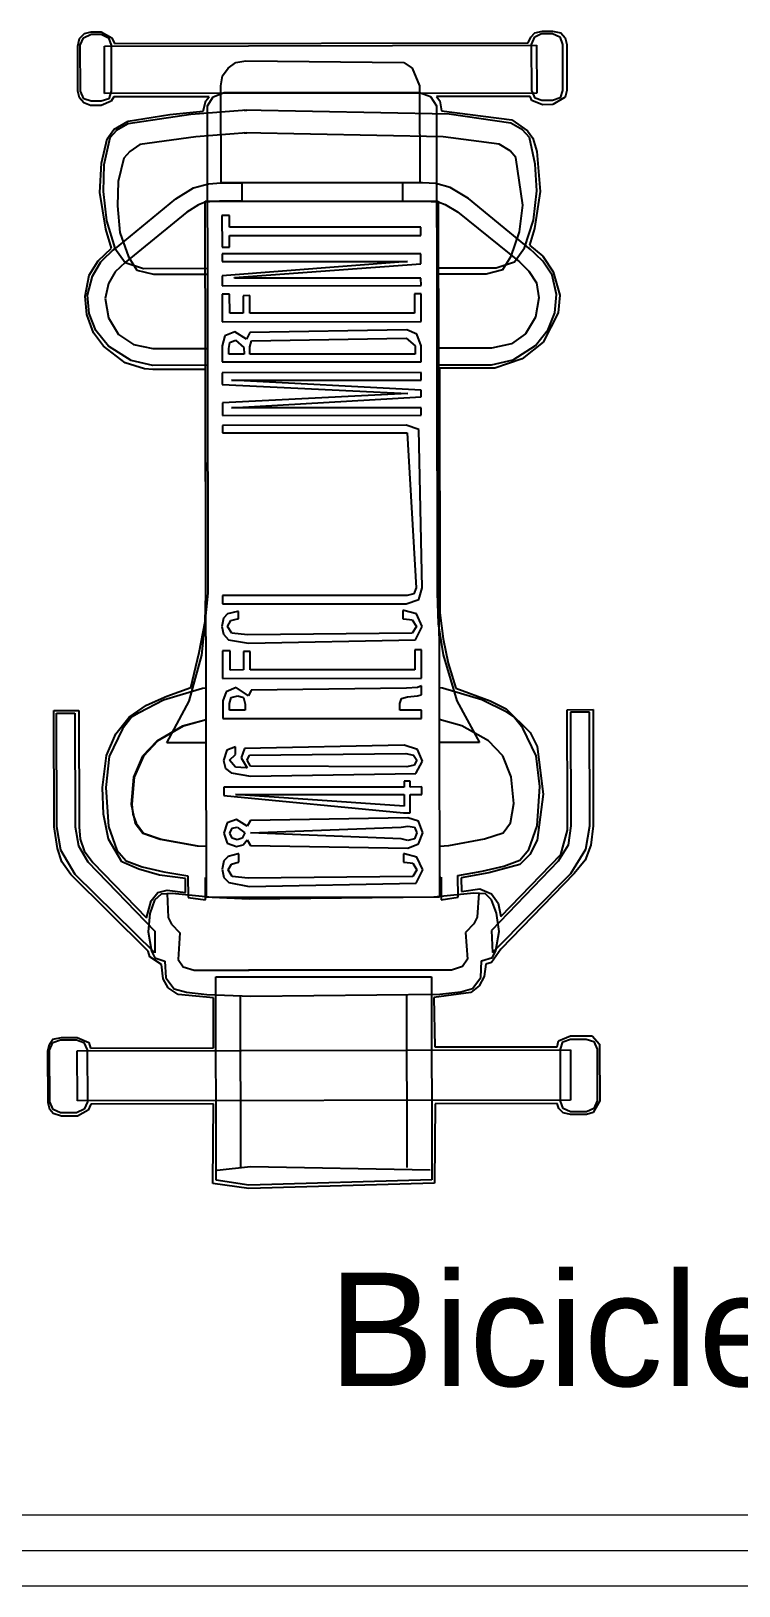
# Model space of a CAD drawing. Header units: millimetres. Extents: x 217.8 to 250.3, y 155.3 to 171.1.
# Drawn here: x 226.002 to 227, y 155.954 to 158.146 of the extents above; entities that cross this region are included whole.
import ezdxf

# ---------------------------------------------------------------- set-up
doc = ezdxf.new("R2010")
doc.units = ezdxf.units.MM
doc.layers.add('ARREDI_attrezzature', color=175, linetype='Continuous')
for name, color, linetype, lineweight in [('PROIEZIONI_finissime', 251, 'Continuous', 0), ('TESTO', 253, 'Continuous', 25), ('VETRATE', 171, 'Continuous', 9)]:
    doc.layers.add(name, color=color, linetype=linetype, lineweight=lineweight)
doc.styles.get("Standard").update_dxf_attribs({"font": 'ARIAL.TTF'})

msp = doc.modelspace()

# ---------------------------------------------------------------- linework, layer by layer
at = {"layer": 'ARREDI_attrezzature', "linetype": 'Continuous'}
for p, q in [((226.0772, 158.1421), (226.0866, 158.1445)), ((226.0866, 158.1445), (226.1007, 158.1446)), ((226.1007, 158.1446), (226.1161, 158.1363)), ((226.7123, 158.1431), (226.7229, 158.1455)), ((226.7229, 158.1455), (226.737, 158.1456)), ((226.737, 158.1456), (226.7488, 158.1432)), ((226.0678, 158.1244), (226.0701, 158.1351)), ((226.0679, 158.0608), (226.0678, 158.1244)), ((226.0701, 158.1351), (226.0772, 158.1421)), ((226.0713, 158.1256), (226.076, 158.1363)), ((226.0715, 158.0608), (226.0713, 158.1256)), ((226.076, 158.1363), (226.0866, 158.141)), ((226.0866, 158.141), (226.1008, 158.141)), ((226.1008, 158.141), (226.1114, 158.1363)), ((226.1055, 158.1245), (226.7147, 158.1255)), ((226.1057, 158.0574), (226.1055, 158.1245)), ((226.1114, 158.1363), (226.1149, 158.1257)), ((226.1149, 158.1257), (226.1151, 158.0609)), ((226.1161, 158.1363), (226.1196, 158.1281)), ((226.1196, 158.1281), (226.7029, 158.129)), ((226.7029, 158.129), (226.7064, 158.1372)), ((226.7064, 158.1372), (226.7123, 158.1431)), ((226.7076, 158.1266), (226.7123, 158.1373)), ((226.7077, 158.0618), (226.7076, 158.1266)), ((226.7123, 158.1373), (226.7217, 158.142)), ((226.7147, 158.1255), (226.7148, 158.0583)), ((226.7217, 158.142), (226.737, 158.142)), ((226.737, 158.142), (226.7476, 158.1373)), ((226.7476, 158.1373), (226.7512, 158.1267)), ((226.7488, 158.1432), (226.7547, 158.1362)), ((226.7512, 158.1267), (226.7513, 158.0619)), ((226.7547, 158.1362), (226.7571, 158.1268)), ((226.7571, 158.1268), (226.7572, 158.0619)), ((226.28, 158.0931), (226.2906, 158.1014)), ((226.2906, 158.1014), (226.3047, 158.1038)), ((226.3047, 158.1038), (226.5273, 158.1015)), ((226.5273, 158.1015), (226.5392, 158.0932)), ((226.2694, 158.0684), (226.2718, 158.0825)), ((226.2718, 158.0825), (226.28, 158.0931)), ((226.5392, 158.0932), (226.5498, 158.0685)), ((226.0703, 158.0514), (226.0679, 158.0608)), ((226.0762, 158.0502), (226.0715, 158.0608)), ((226.7148, 158.0583), (226.1057, 158.0574)), ((226.1151, 158.0609), (226.1116, 158.0503)), ((226.2589, 158.053), (226.2742, 158.0589)), ((226.2698, 157.9317), (226.2694, 158.0684)), ((226.2742, 158.0589), (226.3048, 158.059)), ((226.3048, 158.059), (226.5498, 158.0591)), ((226.5498, 158.0685), (226.5501, 157.9318)), ((226.5498, 158.0591), (226.5652, 158.0532)), ((226.7125, 158.0512), (226.7077, 158.0618)), ((226.7513, 158.0619), (226.7478, 158.0513)), ((226.7572, 158.0619), (226.7549, 158.0525)), ((226.0762, 158.0443), (226.0703, 158.0514)), ((226.0868, 158.0467), (226.0762, 158.0502)), ((226.0857, 158.0408), (226.0762, 158.0443)), ((226.101, 158.0409), (226.0857, 158.0408)), ((226.101, 158.0467), (226.0868, 158.0467)), ((226.1116, 158.0503), (226.101, 158.0467)), ((226.1151, 158.0468), (226.101, 158.0409)), ((226.1186, 158.0527), (226.1151, 158.0468)), ((226.253, 158.053), (226.1186, 158.0527)), ((226.2448, 158.0329), (226.2483, 158.0471)), ((226.2483, 158.0471), (226.253, 158.053)), ((226.2507, 158.04), (226.2589, 158.053)), ((226.2518, 157.3535), (226.2507, 158.04)), ((226.5652, 158.0532), (226.5735, 158.0403)), ((226.7054, 158.0536), (226.5734, 158.0533)), ((226.5734, 158.0533), (226.5781, 158.0474)), ((226.5735, 158.0403), (226.5746, 157.3537)), ((226.5781, 158.0474), (226.5805, 158.0332)), ((226.7078, 158.0477), (226.7054, 158.0536)), ((226.7231, 158.0418), (226.7078, 158.0477)), ((226.7219, 158.0477), (226.7125, 158.0512)), ((226.7372, 158.0477), (226.7219, 158.0477)), ((226.7373, 158.0419), (226.7231, 158.0418)), ((226.7478, 158.0513), (226.7372, 158.0477)), ((226.7549, 158.0525), (226.7373, 158.0419)), ((226.1187, 158.0067), (226.1388, 158.0186)), ((226.1388, 158.015), (226.1223, 158.0056)), ((226.2271, 158.0282), (226.1388, 158.015)), ((226.1388, 158.0186), (226.1977, 158.0281)), ((226.1977, 158.0281), (226.2448, 158.0329)), ((226.3061, 158.0343), (226.2271, 158.0282)), ((226.5912, 158.0286), (226.3025, 158.0343)), ((226.3025, 158.0343), (226.3061, 158.0343)), ((226.5805, 158.0332), (226.6796, 158.0205)), ((226.6784, 158.0158), (226.5912, 158.0286)), ((226.6949, 158.0064), (226.6784, 158.0158)), ((226.6796, 158.0205), (226.702, 158.0052)), ((226.1012, 157.9595), (226.1094, 157.9937)), ((226.1129, 157.9949), (226.1047, 157.9572)), ((226.1094, 157.9937), (226.1187, 158.0067)), ((226.1223, 158.0056), (226.1129, 157.9949)), ((226.2343, 157.9964), (226.1553, 157.9856)), ((226.3061, 158.0024), (226.2343, 157.9964)), ((226.583, 157.9967), (226.3026, 158.0024)), ((226.3026, 158.0024), (226.3061, 158.0024)), ((226.662, 157.9863), (226.583, 157.9967)), ((226.7044, 157.9958), (226.6949, 158.0064)), ((226.702, 158.0052), (226.7091, 157.9947)), ((226.7127, 157.9581), (226.7044, 157.9958)), ((226.7091, 157.9947), (226.715, 157.9758)), ((226.1412, 157.9761), (226.133, 157.9667)), ((226.1553, 157.9856), (226.1412, 157.9761)), ((226.6773, 157.9769), (226.662, 157.9863)), ((226.6856, 157.9675), (226.6773, 157.9769)), ((226.715, 157.9758), (226.7199, 157.9193)), ((226.0989, 157.9183), (226.1012, 157.9595)), ((226.1047, 157.9572), (226.1036, 157.9195)), ((226.133, 157.9667), (226.1248, 157.9337)), ((226.6952, 157.9003), (226.6856, 157.9675)), ((226.7151, 157.9204), (226.7127, 157.9581)), ((226.1248, 157.9337), (226.1237, 157.8995)), ((226.2309, 157.9245), (226.2521, 157.9304)), ((226.2521, 157.9304), (226.2698, 157.9317)), ((226.5501, 157.9318), (226.2698, 157.9317)), ((226.2698, 157.9317), (226.2992, 157.9317)), ((226.2992, 157.9317), (226.2993, 157.9058)), ((226.5537, 157.9318), (226.5254, 157.9318)), ((226.5254, 157.9318), (226.5254, 157.9058)), ((226.5725, 157.9307), (226.5537, 157.9318)), ((226.5926, 157.9249), (226.5725, 157.9307)), ((226.6185, 157.9096), (226.5926, 157.9249)), ((226.1073, 157.8665), (226.0989, 157.9183)), ((226.1036, 157.9195), (226.1084, 157.8782)), ((226.118, 157.837), (226.2062, 157.9091)), ((226.2062, 157.9091), (226.2309, 157.9245)), ((226.2474, 157.9045), (226.238, 157.9009)), ((226.2474, 157.9057), (226.5761, 157.906)), ((226.2492, 156.9245), (226.2474, 157.9057)), ((226.2675, 157.9057), (226.2474, 157.9045)), ((226.2993, 157.9058), (226.2675, 157.9057)), ((226.5254, 157.9058), (226.5561, 157.9059)), ((226.5561, 157.9059), (226.5761, 157.9048)), ((226.5761, 157.906), (226.5779, 156.9248)), ((226.5761, 157.9048), (226.5856, 157.9013)), ((226.7059, 157.8379), (226.6185, 157.9096)), ((226.7105, 157.8792), (226.7151, 157.9204)), ((226.7199, 157.9193), (226.7117, 157.8674)), ((226.1237, 157.8995), (226.1273, 157.8618)), ((226.2215, 157.8903), (226.1345, 157.8194)), ((226.238, 157.9009), (226.2215, 157.8903)), ((226.2817, 157.8857), (226.2711, 157.8857)), ((226.2711, 157.8857), (226.2712, 157.8409)), ((226.2817, 157.8692), (226.2817, 157.8857)), ((226.5856, 157.9013), (226.6033, 157.8907)), ((226.6033, 157.8907), (226.6906, 157.8202)), ((226.6905, 157.8626), (226.6952, 157.9003)), ((226.1156, 157.8394), (226.1073, 157.8665)), ((226.1084, 157.8782), (226.1203, 157.8394)), ((226.1273, 157.8618), (226.1392, 157.8276)), ((226.5515, 157.8694), (226.2817, 157.8692)), ((226.5515, 157.8576), (226.5515, 157.8694)), ((226.6788, 157.8284), (226.6905, 157.8626)), ((226.6977, 157.8402), (226.7105, 157.8792)), ((226.7117, 157.8674), (226.7047, 157.8438)), ((226.0968, 157.8217), (226.1156, 157.8394)), ((226.1003, 157.8205), (226.1203, 157.8394)), ((226.1203, 157.8394), (226.118, 157.837)), ((226.1203, 157.8394), (226.1345, 157.8194)), ((226.2712, 157.8409), (226.2818, 157.8409)), ((226.2817, 157.8574), (226.5515, 157.8576)), ((226.2818, 157.8409), (226.2817, 157.8574)), ((226.6836, 157.8202), (226.6977, 157.8402)), ((226.7236, 157.8215), (226.7036, 157.8403)), ((226.7036, 157.8403), (226.7059, 157.8379)), ((226.7047, 157.8438), (226.7236, 157.8285)), ((226.0839, 157.8016), (226.0968, 157.8217)), ((226.0886, 157.8004), (226.1003, 157.8205)), ((226.1345, 157.8194), (226.1204, 157.8064)), ((226.1345, 157.8194), (226.1605, 157.8112)), ((226.1392, 157.8276), (226.151, 157.8088)), ((226.5515, 157.8317), (226.2712, 157.8315)), ((226.2712, 157.8315), (226.2712, 157.8209)), ((226.2712, 157.8209), (226.5327, 157.821)), ((226.5327, 157.821), (226.2713, 157.8008)), ((226.2889, 157.7985), (226.5516, 157.8175)), ((226.5516, 157.8175), (226.5515, 157.8317)), ((226.6577, 157.8119), (226.6836, 157.8202)), ((226.6671, 157.8095), (226.6788, 157.8284)), ((226.6906, 157.8202), (226.7036, 157.8073)), ((226.7236, 157.8285), (226.7378, 157.8062)), ((226.7366, 157.8014), (226.7236, 157.8215)), ((226.0781, 157.7721), (226.0839, 157.8016)), ((226.0816, 157.7733), (226.0886, 157.8004)), ((226.1204, 157.8064), (226.111, 157.7899)), ((226.151, 157.8088), (226.1746, 157.803)), ((226.1605, 157.8112), (226.2512, 157.8114)), ((226.1746, 157.803), (226.2512, 157.8032)), ((226.2713, 157.8008), (226.2713, 157.7867)), ((226.2889, 157.7974), (226.2889, 157.7985)), ((226.5516, 157.7975), (226.2889, 157.7974)), ((226.5517, 157.7869), (226.5516, 157.7975)), ((226.574, 157.8117), (226.6577, 157.8119)), ((226.574, 157.8034), (226.6435, 157.8036)), ((226.6435, 157.8036), (226.6671, 157.8095)), ((226.7036, 157.8073), (226.7143, 157.7908)), ((226.7426, 157.7744), (226.7366, 157.8014)), ((226.7378, 157.8062), (226.7473, 157.7732)), ((226.0805, 157.7462), (226.0781, 157.7721)), ((226.084, 157.7474), (226.0816, 157.7733)), ((226.111, 157.7899), (226.1063, 157.7686)), ((226.2713, 157.7867), (226.5517, 157.7869)), ((226.2819, 157.7749), (226.2713, 157.7749)), ((226.2713, 157.7749), (226.2714, 157.736)), ((226.282, 157.7478), (226.2819, 157.7749)), ((226.3102, 157.7727), (226.3008, 157.7726)), ((226.3008, 157.7726), (226.3008, 157.7479)), ((226.3103, 157.7479), (226.3102, 157.7727)), ((226.5517, 157.7751), (226.5423, 157.7751)), ((226.5423, 157.7751), (226.5423, 157.748)), ((226.5518, 157.7362), (226.5517, 157.7751)), ((226.7143, 157.7908), (226.7179, 157.7696)), ((226.7403, 157.7484), (226.7426, 157.7744)), ((226.7473, 157.7732), (226.745, 157.7484)), ((226.1063, 157.7686), (226.1111, 157.7416)), ((226.7179, 157.7696), (226.7132, 157.7425)), ((226.09, 157.7203), (226.0805, 157.7462)), ((226.0935, 157.7238), (226.084, 157.7474)), ((226.1111, 157.7416), (226.1253, 157.718)), ((226.2714, 157.736), (226.5518, 157.7362)), ((226.3008, 157.7479), (226.282, 157.7478)), ((226.5423, 157.748), (226.3103, 157.7479)), ((226.7132, 157.7425), (226.6991, 157.7189)), ((226.745, 157.7484), (226.7239, 157.7071)), ((226.7309, 157.7248), (226.7403, 157.7484)), ((226.1041, 157.7015), (226.09, 157.7203)), ((226.1112, 157.7015), (226.0935, 157.7238)), ((226.1253, 157.718), (226.1466, 157.7039)), ((226.275, 157.716), (226.2715, 157.7019)), ((226.2891, 157.7219), (226.275, 157.716)), ((226.2809, 157.6983), (226.2821, 157.7066)), ((226.2821, 157.7066), (226.2903, 157.7102)), ((226.3056, 157.7114), (226.2891, 157.7219)), ((226.2903, 157.7102), (226.3021, 157.6996)), ((226.3103, 157.7208), (226.3056, 157.7114)), ((226.5318, 157.7244), (226.3103, 157.7208)), ((226.3104, 157.7008), (226.3127, 157.709)), ((226.3127, 157.709), (226.5306, 157.7126)), ((226.5306, 157.7126), (226.5436, 157.702)), ((226.5459, 157.7185), (226.5318, 157.7244)), ((226.5519, 157.702), (226.5459, 157.7185)), ((226.6991, 157.7189), (226.6791, 157.7047)), ((226.7239, 157.7071), (226.6945, 157.6835)), ((226.7133, 157.7024), (226.7309, 157.7248)), ((226.1348, 157.678), (226.1041, 157.7015)), ((226.1431, 157.6815), (226.1112, 157.7015)), ((226.1466, 157.7039), (226.1737, 157.6981)), ((226.1737, 157.6981), (226.2515, 157.6983)), ((226.2715, 157.7019), (226.2715, 157.6795)), ((226.2809, 157.6901), (226.2809, 157.6983)), ((226.3022, 157.6901), (226.2809, 157.6901)), ((226.3021, 157.6996), (226.3022, 157.6901)), ((226.3104, 157.6902), (226.3104, 157.7008)), ((226.5436, 157.6902), (226.3104, 157.6902)), ((226.5436, 157.702), (226.5436, 157.6902)), ((226.5519, 157.6796), (226.5519, 157.702)), ((226.6509, 157.6987), (226.5743, 157.6985)), ((226.6791, 157.7047), (226.6509, 157.6987)), ((226.6815, 157.6823), (226.7133, 157.7024)), ((226.162, 157.6698), (226.1348, 157.678)), ((226.1737, 157.6745), (226.1431, 157.6815)), ((226.1737, 157.6686), (226.162, 157.6698)), ((226.2515, 157.6747), (226.1737, 157.6745)), ((226.248, 157.6688), (226.1737, 157.6686)), ((226.2482, 157.3523), (226.248, 157.6688)), ((226.2715, 157.6795), (226.5519, 157.6796)), ((226.5519, 157.6643), (226.2716, 157.6641)), ((226.2716, 157.6641), (226.2716, 157.6476)), ((226.552, 157.6537), (226.5519, 157.6643)), ((226.5743, 157.675), (226.6509, 157.6752)), ((226.6556, 157.6705), (226.5779, 157.6703)), ((226.5779, 157.6703), (226.5782, 157.3255)), ((226.6509, 157.6752), (226.6815, 157.6823)), ((226.6945, 157.6835), (226.6556, 157.6705)), ((226.2716, 157.6476), (226.5332, 157.6348)), ((226.2846, 157.6536), (226.552, 157.6537)), ((226.552, 157.6396), (226.2846, 157.6536)), ((226.5332, 157.6348), (226.2717, 157.6217)), ((226.2717, 157.6217), (226.2717, 157.604)), ((226.2847, 157.6147), (226.552, 157.6301)), ((226.552, 157.6301), (226.552, 157.6396)), ((226.2717, 157.604), (226.5521, 157.6042)), ((226.5521, 157.6148), (226.2847, 157.6147)), ((226.5521, 157.6042), (226.5521, 157.6148)), ((226.5309, 157.59), (226.2717, 157.5899)), ((226.2717, 157.5899), (226.2718, 157.5793)), ((226.2718, 157.5793), (226.5321, 157.5794)), ((226.5486, 157.5842), (226.5309, 157.59)), ((226.5321, 157.5794), (226.5451, 157.3607)), ((226.5533, 157.3608), (226.5486, 157.5842)), ((226.5451, 157.3607), (226.5416, 157.3525)), ((226.5487, 157.3443), (226.5533, 157.3608)), ((226.2426, 157.2662), (226.2518, 157.3535)), ((226.2472, 157.3134), (226.2482, 157.3523)), ((226.5322, 157.3501), (226.2718, 157.35)), ((226.2718, 157.35), (226.2718, 157.3382)), ((226.2718, 157.3382), (226.531, 157.3383)), ((226.531, 157.3383), (226.5487, 157.3443)), ((226.5416, 157.3525), (226.5322, 157.3501)), ((226.5746, 157.3537), (226.5759, 157.3101)), ((226.239, 157.2698), (226.2472, 157.3134)), ((226.2731, 157.3182), (226.2707, 157.3064)), ((226.279, 157.3241), (226.2731, 157.3182)), ((226.2931, 157.3276), (226.279, 157.3241)), ((226.279, 157.3064), (226.2837, 157.3147)), ((226.2837, 157.3147), (226.2931, 157.317)), ((226.2943, 157.3276), (226.2931, 157.3276)), ((226.2931, 157.317), (226.2943, 157.317)), ((226.2943, 157.317), (226.2943, 157.3276)), ((226.5275, 157.3289), (226.5263, 157.3289)), ((226.5263, 157.3289), (226.5263, 157.3171)), ((226.5263, 157.3171), (226.5275, 157.3171)), ((226.5452, 157.3242), (226.5275, 157.3289)), ((226.5275, 157.3171), (226.5393, 157.3159)), ((226.5393, 157.3159), (226.5452, 157.3065)), ((226.5535, 157.3066), (226.5452, 157.3242)), ((226.5782, 157.3255), (226.583, 157.2889)), ((226.2707, 157.3064), (226.2731, 157.2958)), ((226.2731, 157.2958), (226.2802, 157.2875)), ((226.2849, 157.297), (226.279, 157.3064)), ((226.3073, 157.2947), (226.2849, 157.297)), ((226.5394, 157.2971), (226.3073, 157.2947)), ((226.5452, 157.3065), (226.5394, 157.2971)), ((226.5441, 157.2877), (226.5535, 157.3066)), ((226.5759, 157.3101), (226.583, 157.2666)), ((226.2273, 157.2203), (226.239, 157.2698)), ((226.2826, 157.2722), (226.272, 157.2722)), ((226.272, 157.2722), (226.2721, 157.2333)), ((226.2802, 157.2875), (226.3085, 157.2829)), ((226.2827, 157.2451), (226.2826, 157.2722)), ((226.3109, 157.2711), (226.3015, 157.2711)), ((226.3015, 157.2711), (226.3015, 157.2452)), ((226.3085, 157.2829), (226.5441, 157.2877)), ((226.311, 157.2452), (226.3109, 157.2711)), ((226.5524, 157.2736), (226.5429, 157.2735)), ((226.5429, 157.2735), (226.543, 157.2452)), ((226.5525, 157.2335), (226.5524, 157.2736)), ((226.583, 157.2889), (226.5901, 157.2548)), ((226.225, 157.2014), (226.2426, 157.2662)), ((226.583, 157.2666), (226.602, 157.2018)), ((226.5901, 157.2548), (226.6008, 157.2195)), ((226.2721, 157.2333), (226.5525, 157.2335)), ((226.3015, 157.2452), (226.2827, 157.2451)), ((226.543, 157.2452), (226.311, 157.2452)), ((226.1885, 157.2025), (226.1544, 157.1847)), ((226.1649, 157.1954), (226.1932, 157.2084)), ((226.2438, 157.2191), (226.1885, 157.2025)), ((226.1932, 157.2084), (226.2273, 157.2203)), ((226.2486, 157.2196), (226.2438, 157.2191)), ((226.2769, 157.2145), (226.2722, 157.2015)), ((226.291, 157.2204), (226.2769, 157.2145)), ((226.2816, 157.198), (226.2839, 157.2062)), ((226.2839, 157.2062), (226.2934, 157.2086)), ((226.3087, 157.2087), (226.291, 157.2204)), ((226.2934, 157.2086), (226.3016, 157.2063)), ((226.3016, 157.2063), (226.304, 157.1969)), ((226.3122, 157.2169), (226.3087, 157.2087)), ((226.5313, 157.2193), (226.3122, 157.2169)), ((226.5219, 157.1981), (226.5242, 157.2051)), ((226.5242, 157.2051), (226.5325, 157.2075)), ((226.5466, 157.2205), (226.5313, 157.2193)), ((226.5325, 157.2075), (226.5466, 157.2087)), ((226.5525, 157.2229), (226.5466, 157.2205)), ((226.5466, 157.2087), (226.5525, 157.2099)), ((226.5525, 157.2099), (226.5525, 157.2229)), ((226.582, 157.2194), (226.5772, 157.2199)), ((226.6374, 157.203), (226.582, 157.2194)), ((226.6008, 157.2195), (226.6492, 157.2019)), ((226.602, 157.2018), (226.634, 157.1429)), ((226.6728, 157.1855), (226.6374, 157.203)), ((226.6492, 157.2019), (226.6716, 157.1902)), ((226.0342, 157.188), (226.0695, 157.1881)), ((226.0345, 157.0242), (226.0342, 157.188)), ((226.0381, 157.0242), (226.0377, 157.1845)), ((226.0377, 157.1845), (226.0636, 157.1845)), ((226.0636, 157.1845), (226.064, 157.0242)), ((226.0695, 157.1881), (226.0699, 157.0243)), ((226.1402, 157.1788), (226.1649, 157.1954)), ((226.1544, 157.1847), (226.1438, 157.1788)), ((226.1933, 157.1424), (226.225, 157.2014)), ((226.2722, 157.2015), (226.2722, 157.1768)), ((226.2816, 157.1886), (226.2816, 157.198)), ((226.304, 157.1886), (226.2816, 157.1886)), ((226.304, 157.1969), (226.304, 157.1886)), ((226.5219, 157.1886), (226.5219, 157.1981)), ((226.5526, 157.1887), (226.5219, 157.1886)), ((226.5526, 157.1769), (226.5526, 157.1887)), ((226.6716, 157.1902), (226.7058, 157.1572)), ((226.6822, 157.1796), (226.6728, 157.1855)), ((226.7576, 157.1892), (226.7942, 157.1893)), ((226.758, 157.0454), (226.7576, 157.1892)), ((226.7894, 157.1857), (226.7623, 157.1857)), ((226.7623, 157.1857), (226.7627, 157.0254)), ((226.7898, 157.0255), (226.7894, 157.1857)), ((226.7942, 157.1893), (226.7945, 157.0255)), ((226.1308, 157.1623), (226.1121, 157.1233)), ((226.1214, 157.1552), (226.1402, 157.1788)), ((226.1438, 157.1788), (226.1308, 157.1623)), ((226.2157, 157.166), (226.1792, 157.1447)), ((226.2169, 157.166), (226.1804, 157.1447)), ((226.2487, 157.175), (226.2157, 157.166)), ((226.2487, 157.1747), (226.2169, 157.166)), ((226.2722, 157.1768), (226.5526, 157.1769)), ((226.6092, 157.1664), (226.5773, 157.1752)), ((226.6469, 157.1453), (226.6092, 157.1664)), ((226.6952, 157.1631), (226.6822, 157.1796)), ((226.7142, 157.1243), (226.6952, 157.1631)), ((226.1085, 157.1245), (226.1214, 157.1552)), ((226.1792, 157.1447), (226.1592, 157.1235)), ((226.1804, 157.1447), (226.1604, 157.1235)), ((226.2487, 157.1425), (226.1933, 157.1424)), ((226.29, 157.1367), (226.2782, 157.132)), ((226.29, 157.1261), (226.29, 157.1367)), ((226.5279, 157.1392), (226.303, 157.1344)), ((226.5468, 157.1333), (226.5279, 157.1392)), ((226.634, 157.1429), (226.5774, 157.1428)), ((226.667, 157.1242), (226.6469, 157.1453)), ((226.7058, 157.1572), (226.7153, 157.1372)), ((226.7153, 157.1372), (226.7237, 157.0701)), ((226.1028, 157.0797), (226.1085, 157.1245)), ((226.1121, 157.1233), (226.1075, 157.0797)), ((226.1592, 157.1235), (226.1463, 157.094)), ((226.1604, 157.1235), (226.1475, 157.094)), ((226.2782, 157.132), (226.2735, 157.1178)), ((226.2735, 157.1178), (226.2759, 157.1061)), ((226.2818, 157.1179), (226.29, 157.1261)), ((226.2901, 157.1084), (226.2818, 157.1179)), ((226.303, 157.1344), (226.2983, 157.1214)), ((226.2983, 157.1214), (226.3066, 157.1073)), ((226.3065, 157.1179), (226.3101, 157.125)), ((226.3113, 157.1097), (226.3065, 157.1179)), ((226.3101, 157.125), (226.5303, 157.1274)), ((226.5303, 157.1274), (226.5409, 157.125)), ((226.5409, 157.125), (226.5457, 157.118)), ((226.5457, 157.118), (226.5421, 157.1109)), ((226.5445, 157.0991), (226.5539, 157.1168)), ((226.5539, 157.1168), (226.5468, 157.1333)), ((226.6789, 157.0947), (226.667, 157.1242)), ((226.719, 157.0807), (226.7142, 157.1243)), ((226.1463, 157.094), (226.1429, 157.0562)), ((226.1475, 157.094), (226.1441, 157.0562)), ((226.2759, 157.1061), (226.2842, 157.1002)), ((226.2842, 157.1002), (226.3113, 157.0955)), ((226.3054, 157.1073), (226.2901, 157.1084)), ((226.3066, 157.1073), (226.3054, 157.1073)), ((226.5315, 157.1085), (226.3113, 157.1097)), ((226.3113, 157.0955), (226.5445, 157.0991)), ((226.5421, 157.1109), (226.5315, 157.1085)), ((226.6825, 157.057), (226.6789, 157.0947)), ((226.104, 157.042), (226.1028, 157.0797)), ((226.1075, 157.0797), (226.1111, 157.0244)), ((226.5281, 157.0802), (226.2736, 157.0801)), ((226.2736, 157.0801), (226.2737, 157.0683)), ((226.5363, 157.0885), (226.5281, 157.0885)), ((226.5281, 157.0885), (226.5281, 157.0802)), ((226.5363, 157.0802), (226.5363, 157.0885)), ((226.5528, 157.0803), (226.5363, 157.0802)), ((226.5528, 157.0697), (226.5528, 157.0803)), ((226.7156, 157.0253), (226.719, 157.0807)), ((226.1429, 157.0562), (226.1488, 157.0292)), ((226.1441, 157.0562), (226.1453, 157.0421)), ((226.2737, 157.0683), (226.527, 157.0437)), ((226.5281, 157.0531), (226.2902, 157.0696)), ((226.2902, 157.0696), (226.5281, 157.0696)), ((226.5281, 157.0696), (226.5281, 157.0531)), ((226.5363, 157.0696), (226.5528, 157.0697)), ((226.5364, 157.0437), (226.5363, 157.0696)), ((226.6779, 157.0299), (226.6825, 157.057)), ((226.7237, 157.0701), (226.7156, 157.0052)), ((226.1112, 157.0067), (226.104, 157.042)), ((226.1453, 157.0421), (226.15, 157.0292)), ((226.1488, 157.0292), (226.1595, 157.015)), ((226.15, 157.0292), (226.1607, 157.015)), ((226.2785, 157.0295), (226.2738, 157.0153)), ((226.2914, 157.0342), (226.2785, 157.0295)), ((226.3068, 157.0248), (226.2914, 157.0342)), ((226.3115, 157.0331), (226.3068, 157.0248)), ((226.5329, 157.0366), (226.3115, 157.0331)), ((226.527, 157.0437), (226.5364, 157.0437)), ((226.5482, 157.032), (226.5329, 157.0366)), ((226.5542, 157.0155), (226.5482, 157.032)), ((226.6673, 157.0157), (226.6779, 157.0299)), ((226.758, 157.0195), (226.758, 157.0454)), ((226.0393, 156.9935), (226.0345, 157.0242)), ((226.044, 156.9912), (226.0381, 157.0242)), ((226.064, 157.0242), (226.0688, 156.9972)), ((226.0699, 157.0243), (226.0711, 157.0066)), ((226.0711, 157.0066), (226.077, 156.9901)), ((226.1111, 157.0244), (226.123, 156.9914)), ((226.1301, 156.9749), (226.1112, 157.0067)), ((226.1595, 157.015), (226.1842, 157.0068)), ((226.1607, 157.015), (226.1854, 157.0069)), ((226.1842, 157.0068), (226.2361, 156.9975)), ((226.1854, 157.0069), (226.2373, 156.9975)), ((226.2738, 157.0153), (226.2785, 157.0012)), ((226.282, 157.0153), (226.2856, 157.0224)), ((226.2856, 157.0083), (226.282, 157.0153)), ((226.2856, 157.0224), (226.2926, 157.0236)), ((226.2927, 157.0059), (226.2856, 157.0083)), ((226.2926, 157.0236), (226.3032, 157.0154)), ((226.2997, 157.0083), (226.2927, 157.0059)), ((226.3032, 157.0154), (226.2997, 157.0083)), ((226.3009, 156.9989), (226.3068, 157.006)), ((226.3068, 157.006), (226.3115, 156.9977)), ((226.3115, 157.0154), (226.5235, 157.0237)), ((226.5235, 157.0072), (226.3115, 157.0154)), ((226.5235, 157.0237), (226.5329, 157.0249)), ((226.533, 157.0048), (226.5235, 157.0072)), ((226.5329, 157.0249), (226.5423, 157.0237)), ((226.5424, 157.0072), (226.533, 157.0048)), ((226.5423, 157.0237), (226.5459, 157.0155)), ((226.5459, 157.0155), (226.5424, 157.0072)), ((226.5483, 157.0001), (226.5542, 157.0155)), ((226.5907, 156.9979), (226.6414, 157.0074)), ((226.6414, 157.0074), (226.6673, 157.0157)), ((226.7039, 156.9923), (226.7156, 157.0253)), ((226.7156, 157.0052), (226.7051, 156.9852)), ((226.7487, 156.9853), (226.758, 157.0195)), ((226.7627, 157.0254), (226.7592, 156.9983)), ((226.784, 156.9924), (226.7898, 157.0255)), ((226.7945, 157.0255), (226.7911, 156.9984)), ((226.0453, 156.9747), (226.0393, 156.9935)), ((226.0642, 156.9571), (226.044, 156.9912)), ((226.0688, 156.9972), (226.0818, 156.9748)), ((226.077, 156.9901), (226.0889, 156.9736)), ((226.123, 156.9914), (226.136, 156.9761)), ((226.2361, 156.9975), (226.2491, 156.9967)), ((226.2373, 156.9975), (226.2491, 156.9968)), ((226.2785, 157.0012), (226.2915, 156.9965)), ((226.2939, 156.9859), (226.2798, 156.9823)), ((226.2915, 156.9965), (226.3009, 156.9989)), ((226.2951, 156.9859), (226.2939, 156.9859)), ((226.2951, 156.9741), (226.2951, 156.9859)), ((226.3115, 156.9977), (226.533, 156.9942)), ((226.5283, 156.986), (226.5271, 156.986)), ((226.5271, 156.986), (226.5271, 156.9742)), ((226.546, 156.9813), (226.5283, 156.986)), ((226.533, 156.9942), (226.5483, 157.0001)), ((226.5778, 156.997), (226.5907, 156.9979)), ((226.664, 156.8979), (226.7487, 156.9853)), ((226.6909, 156.9769), (226.7039, 156.9923)), ((226.7051, 156.9852), (226.691, 156.971)), ((226.7592, 156.9983), (226.7452, 156.9759)), ((226.7629, 156.9582), (226.784, 156.9924)), ((226.7911, 156.9984), (226.7829, 156.9771)), ((226.0583, 156.9571), (226.0453, 156.9747)), ((226.0818, 156.9748), (226.1763, 156.8772)), ((226.0889, 156.9736), (226.1645, 156.896)), ((226.1537, 156.9644), (226.1301, 156.9749)), ((226.136, 156.9761), (226.1584, 156.9679)), ((226.1832, 156.9562), (226.1537, 156.9644)), ((226.1584, 156.9679), (226.1891, 156.9609)), ((226.1891, 156.9609), (226.2232, 156.9551)), ((226.2739, 156.9764), (226.2715, 156.9646)), ((226.2715, 156.9646), (226.2739, 156.9528)), ((226.2798, 156.9823), (226.2739, 156.9764)), ((226.2798, 156.9635), (226.2845, 156.9717)), ((226.2857, 156.9541), (226.2798, 156.9635)), ((226.2845, 156.9717), (226.2939, 156.9741)), ((226.2939, 156.9741), (226.2951, 156.9741)), ((226.5271, 156.9742), (226.5283, 156.9742)), ((226.5283, 156.9742), (226.5401, 156.973)), ((226.5401, 156.973), (226.546, 156.9636)), ((226.546, 156.9636), (226.5402, 156.9542)), ((226.5449, 156.9447), (226.5543, 156.9636)), ((226.5543, 156.9636), (226.546, 156.9813)), ((226.6038, 156.9555), (226.6379, 156.9615)), ((226.6379, 156.9615), (226.6686, 156.9686)), ((226.691, 156.971), (226.6474, 156.9591)), ((226.7452, 156.9759), (226.6511, 156.8778)), ((226.6686, 156.9686), (226.6909, 156.9769)), ((226.7829, 156.9771), (226.7676, 156.9582)), ((226.1669, 156.8489), (226.0583, 156.9571)), ((226.1764, 156.8466), (226.0642, 156.9571)), ((226.2197, 156.9515), (226.1832, 156.9562)), ((226.2198, 156.9315), (226.2197, 156.9515)), ((226.2232, 156.9551), (226.2233, 156.9244)), ((226.2481, 156.921), (226.248, 156.9528)), ((226.248, 156.9528), (226.2492, 156.9527)), ((226.2739, 156.9528), (226.281, 156.9458)), ((226.281, 156.9458), (226.3093, 156.94)), ((226.3081, 156.9518), (226.2857, 156.9541)), ((226.5402, 156.9542), (226.3081, 156.9518)), ((226.3093, 156.94), (226.5449, 156.9447)), ((226.5779, 156.9529), (226.5802, 156.9531)), ((226.5802, 156.9531), (226.5803, 156.9213)), ((226.6039, 156.9249), (226.6038, 156.9555)), ((226.6474, 156.9591), (226.6085, 156.952)), ((226.6085, 156.952), (226.6086, 156.9331)), ((226.6524, 156.8472), (226.7629, 156.9582)), ((226.7676, 156.9582), (226.6641, 156.8519)), ((226.1645, 156.896), (226.1715, 156.9196)), ((226.1762, 156.9208), (226.1692, 156.9019)), ((226.1715, 156.9196), (226.1809, 156.9314)), ((226.1856, 156.9291), (226.1762, 156.9208)), ((226.1809, 156.9314), (226.1938, 156.935)), ((226.2009, 156.9303), (226.1856, 156.9291)), ((226.1938, 156.935), (226.2198, 156.9315)), ((226.1938, 156.9303), (226.1951, 156.8961)), ((226.2575, 156.9245), (226.2009, 156.9303)), ((226.2233, 156.9244), (226.2481, 156.921)), ((226.5779, 156.9248), (226.2492, 156.9245)), ((226.3094, 156.9223), (226.2575, 156.9245)), ((226.5697, 156.9248), (226.3094, 156.9223)), ((226.6262, 156.9308), (226.5697, 156.9248)), ((226.5803, 156.9213), (226.6039, 156.9249)), ((226.6086, 156.9331), (226.6345, 156.9367)), ((226.6427, 156.9297), (226.6262, 156.9308)), ((226.6333, 156.9308), (226.631, 156.8966)), ((226.6345, 156.9367), (226.651, 156.9297)), ((226.651, 156.9214), (226.6427, 156.9297)), ((226.651, 156.9297), (226.6604, 156.9167)), ((226.6581, 156.9026), (226.651, 156.9214)), ((226.1692, 156.9019), (226.1669, 156.876)), ((226.1951, 156.8961), (226.1998, 156.8867)), ((226.631, 156.8966), (226.6263, 156.8872)), ((226.6617, 156.8767), (226.6581, 156.9026)), ((226.6604, 156.9167), (226.664, 156.8979)), ((226.1669, 156.876), (226.1716, 156.8489)), ((226.1763, 156.8772), (226.1764, 156.8466)), ((226.1998, 156.8867), (226.2117, 156.8749)), ((226.2117, 156.8749), (226.2094, 156.8372)), ((226.6263, 156.8872), (226.6146, 156.8754)), ((226.6146, 156.8754), (226.617, 156.8377)), ((226.6511, 156.8778), (226.6524, 156.8472)), ((226.6571, 156.8496), (226.6617, 156.8767)), ((226.6641, 156.8519), (226.6512, 156.833)), ((226.1693, 156.8407), (226.1669, 156.8489)), ((226.1858, 156.8301), (226.1693, 156.8407)), ((226.1716, 156.8489), (226.1764, 156.8395)), ((226.1764, 156.8395), (226.1905, 156.8348)), ((226.1882, 156.8101), (226.1858, 156.8301)), ((226.1905, 156.8348), (226.1918, 156.8112)), ((226.2094, 156.8372), (226.2165, 156.8266)), ((226.617, 156.8377), (226.61, 156.8271)), ((226.6359, 156.8118), (226.6371, 156.8354)), ((226.6371, 156.8354), (226.6524, 156.8401)), ((226.643, 156.8307), (226.6407, 156.813)), ((226.6512, 156.833), (226.643, 156.8307)), ((226.6524, 156.8401), (226.6571, 156.8496)), ((226.1953, 156.7971), (226.1882, 156.8101)), ((226.1918, 156.8112), (226.2036, 156.7959)), ((226.2165, 156.8266), (226.2318, 156.8219)), ((226.2318, 156.8219), (226.3096, 156.8221)), ((226.2625, 156.8126), (226.5664, 156.8128)), ((226.2631, 156.5262), (226.2625, 156.8126)), ((226.5947, 156.8223), (226.3084, 156.8221)), ((226.5664, 156.8128), (226.5671, 156.5264)), ((226.61, 156.8271), (226.5947, 156.8223)), ((226.6242, 156.7964), (226.6359, 156.8118)), ((226.6407, 156.813), (226.6336, 156.8)), ((226.2095, 156.7877), (226.1953, 156.7971)), ((226.2036, 156.7959), (226.2213, 156.7913)), ((226.259, 156.7831), (226.2095, 156.7877)), ((226.2213, 156.7913), (226.2496, 156.7878)), ((226.2496, 156.7878), (226.312, 156.7856)), ((226.2967, 156.7867), (226.2973, 156.544)), ((226.312, 156.7856), (226.5783, 156.7881)), ((226.5311, 156.7868), (226.5317, 156.544)), ((226.6218, 156.7905), (226.57, 156.7834)), ((226.5783, 156.7881), (226.6077, 156.7917)), ((226.6077, 156.7917), (226.6242, 156.7964)), ((226.6336, 156.8), (226.6218, 156.7905)), ((226.2592, 156.7124), (226.259, 156.7831)), ((226.57, 156.7834), (226.5714, 156.7138)), ((226.0282, 156.7178), (226.0329, 156.7248)), ((226.0282, 156.7095), (226.0329, 156.7201)), ((226.0329, 156.7248), (226.0447, 156.7272)), ((226.0329, 156.7201), (226.0435, 156.7237)), ((226.0435, 156.7237), (226.0659, 156.7237)), ((226.0447, 156.7272), (226.067, 156.7273)), ((226.0659, 156.7237), (226.0765, 156.7202)), ((226.067, 156.7273), (226.0836, 156.7202)), ((226.0765, 156.7202), (226.0812, 156.7096)), ((226.0836, 156.7202), (226.0859, 156.712)), ((226.7434, 156.7142), (226.7457, 156.7225)), ((226.7457, 156.7225), (226.7622, 156.7296)), ((226.7481, 156.7107), (226.7516, 156.7213)), ((226.7516, 156.7213), (226.7622, 156.7249)), ((226.7622, 156.7296), (226.7929, 156.7297)), ((226.7622, 156.7249), (226.7846, 156.7249)), ((226.7846, 156.7249), (226.7952, 156.7214)), ((226.7929, 156.7297), (226.8035, 156.7179)), ((226.7952, 156.7214), (226.8, 156.7108)), ((226.0258, 156.7083), (226.0282, 156.7178)), ((226.026, 156.6353), (226.0258, 156.7083)), ((226.0284, 156.6364), (226.0282, 156.7095)), ((226.0671, 156.7084), (226.7623, 156.7096)), ((226.0673, 156.6377), (226.0671, 156.7084)), ((226.0812, 156.7096), (226.0814, 156.6366)), ((226.0859, 156.712), (226.2592, 156.7124)), ((226.5714, 156.7138), (226.7434, 156.7142)), ((226.7483, 156.6376), (226.7481, 156.7107)), ((226.7623, 156.7096), (226.7624, 156.6389)), ((226.8, 156.7108), (226.8002, 156.6378)), ((226.8035, 156.7179), (226.8035, 156.7108)), ((226.8035, 156.7108), (226.8037, 156.6378)), ((226.0284, 156.6258), (226.026, 156.6353)), ((226.0331, 156.6259), (226.0284, 156.6364)), ((226.7624, 156.6389), (226.0673, 156.6377)), ((226.0814, 156.6366), (226.0767, 156.626)), ((226.0861, 156.633), (226.0826, 156.6248)), ((226.2594, 156.6335), (226.0861, 156.633)), ((226.2584, 156.5215), (226.2594, 156.6335)), ((226.5715, 156.6337), (226.5706, 156.5217)), ((226.7436, 156.6341), (226.5715, 156.6337)), ((226.746, 156.627), (226.7436, 156.6341)), ((226.7519, 156.627), (226.7483, 156.6376)), ((226.8037, 156.6378), (226.7943, 156.6213)), ((226.8002, 156.6378), (226.7955, 156.6271)), ((226.0331, 156.62), (226.0284, 156.6258)), ((226.0437, 156.6212), (226.0331, 156.6259)), ((226.0449, 156.6165), (226.0331, 156.62)), ((226.0661, 156.6212), (226.0437, 156.6212)), ((226.0673, 156.6165), (226.0449, 156.6165)), ((226.0767, 156.626), (226.0661, 156.6212)), ((226.0826, 156.6248), (226.0673, 156.6165)), ((226.7519, 156.6212), (226.746, 156.627)), ((226.7625, 156.6224), (226.7519, 156.627)), ((226.7625, 156.6188), (226.7519, 156.6212)), ((226.7849, 156.6224), (226.7625, 156.6224)), ((226.7849, 156.6189), (226.7625, 156.6188)), ((226.7955, 156.6271), (226.7849, 156.6224)), ((226.7943, 156.6213), (226.7849, 156.6189)), ((226.2643, 156.5404), (226.3114, 156.5452)), ((226.3114, 156.5452), (226.5647, 156.5406)), ((226.3091, 156.5193), (226.2631, 156.5262)), ((226.5671, 156.5264), (226.3091, 156.5193)), ((226.3091, 156.5145), (226.2584, 156.5215)), ((226.5706, 156.5217), (226.3091, 156.5145))]:
    msp.add_line(p, q, dxfattribs=at)
at = {"layer": 'PROIEZIONI_finissime'}
msp.add_line((221.2364, 155.9543), (229.9104, 155.9543), dxfattribs=at)
at = {"layer": 'VETRATE'}
for p, q in [((221.2364, 156.0543), (229.9104, 156.0543)), ((221.2364, 156.0043), (229.9104, 156.0043))]:
    msp.add_line(p, q, dxfattribs=at)

# ---------------------------------------------------------------- texts
at = {"layer": 'TESTO'}
msp.add_text('Bicicletta', height=0.16, dxfattribs=at).set_placement((226.421, 156.2358))

doc.saveas('drawing.dxf')
